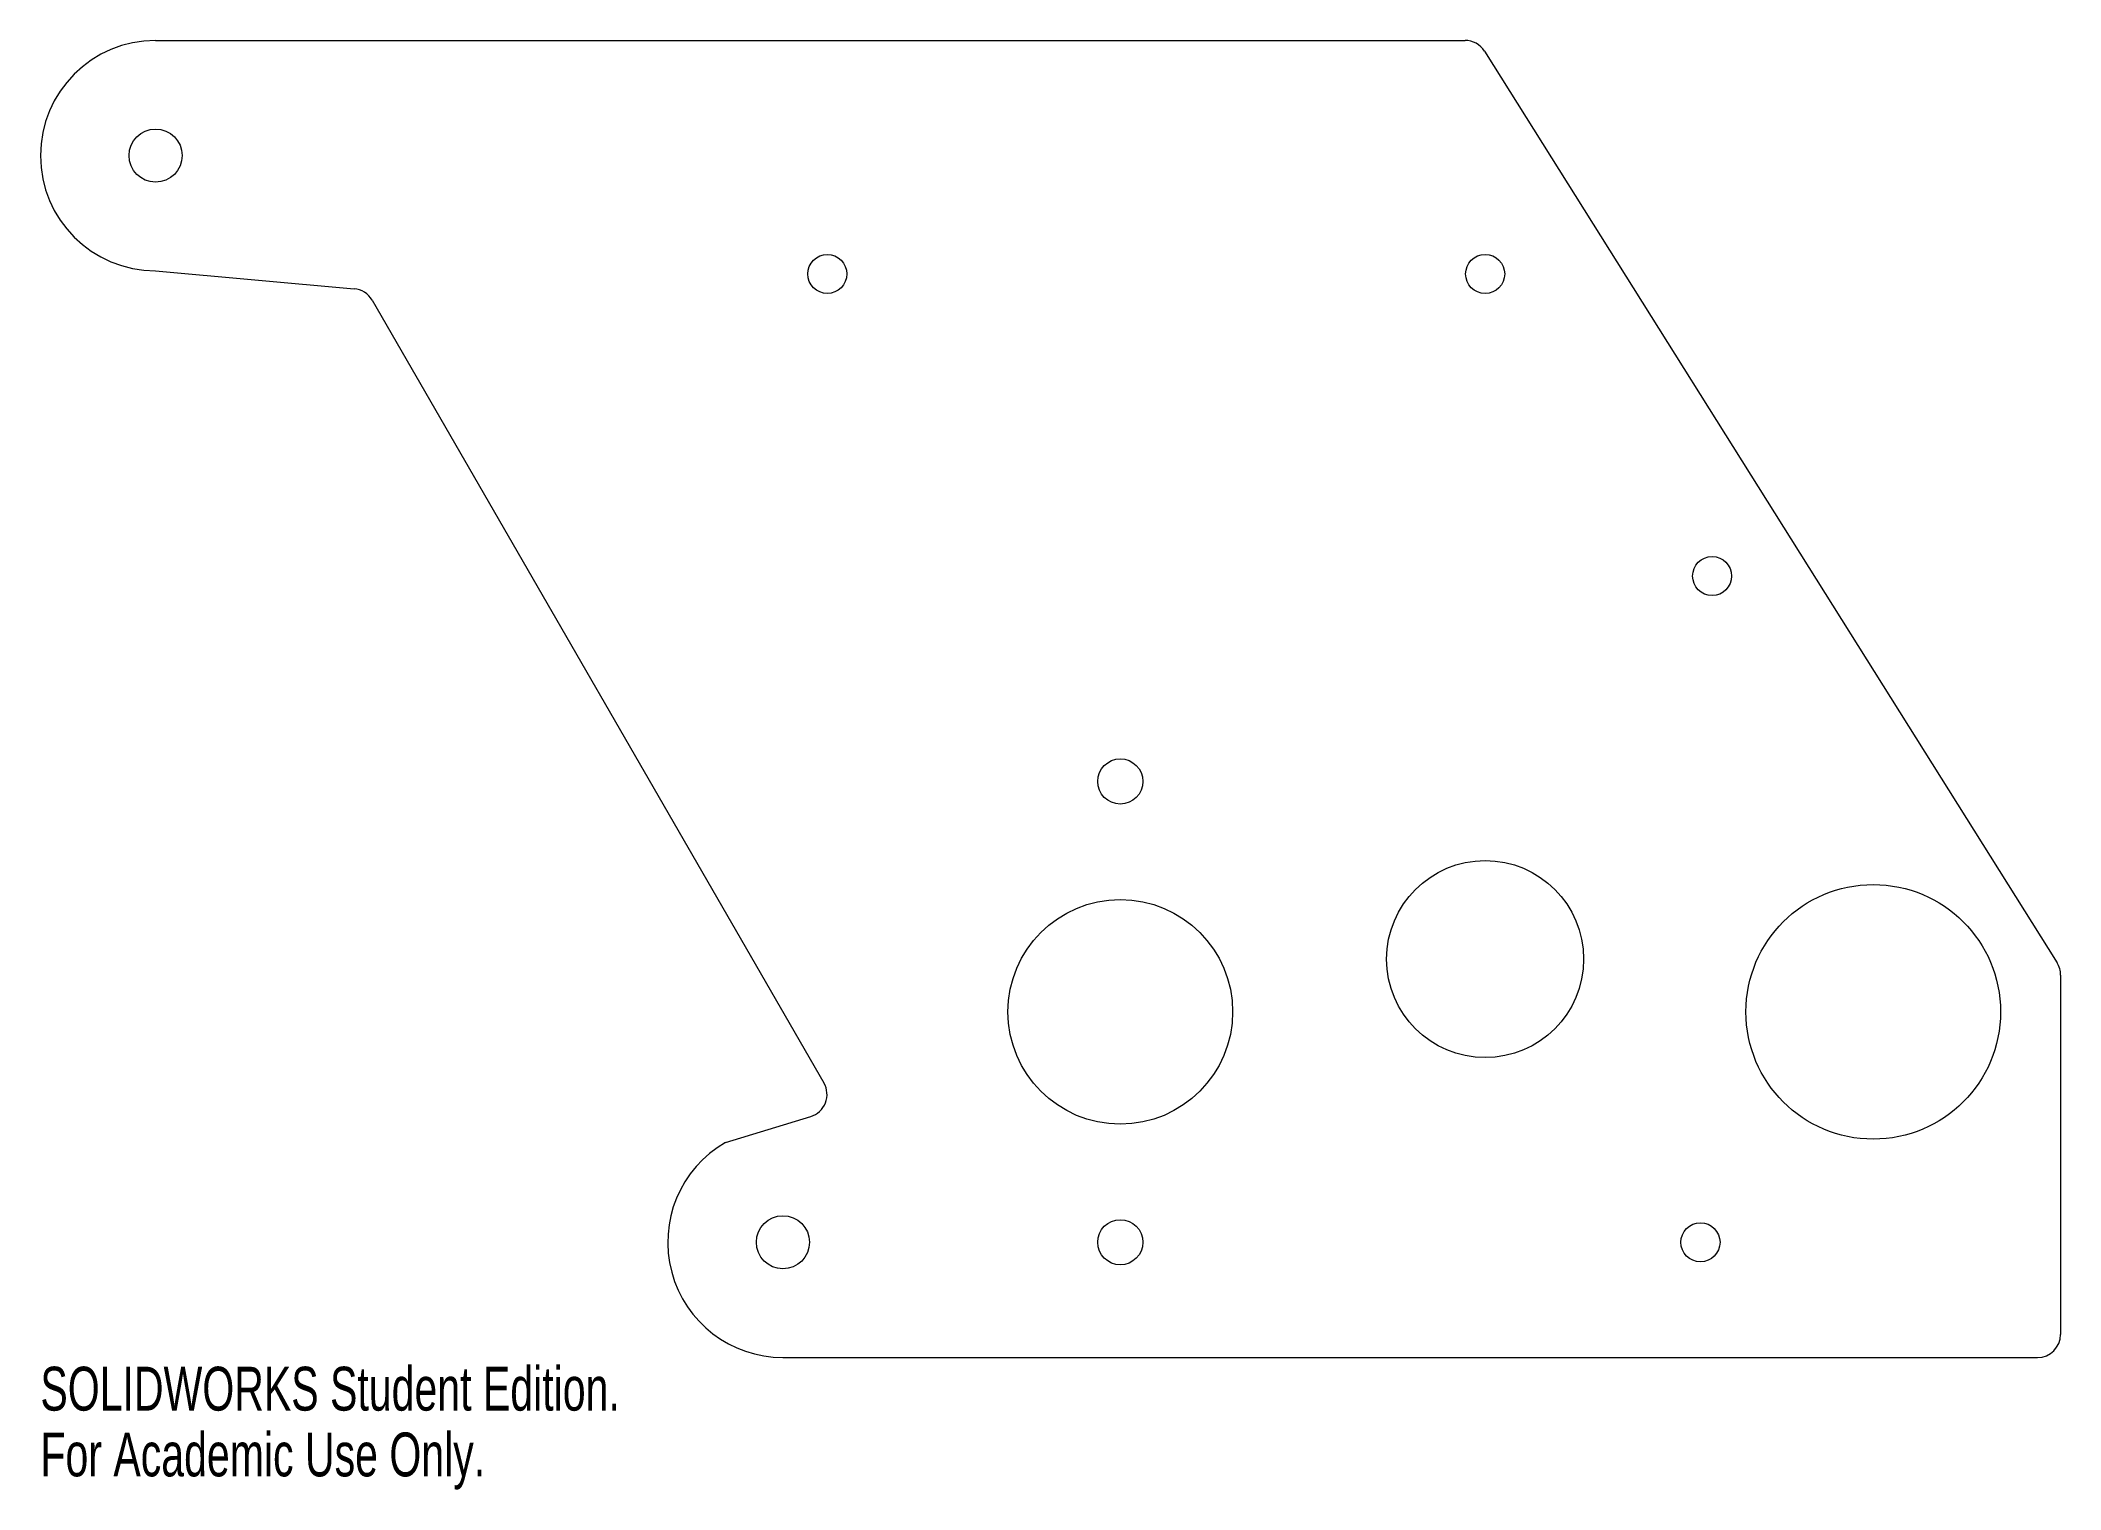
# Model space of a CAD drawing. Header units: inches. Extents: x -7.15 to 1.62, y -3.43 to 2.86.
import ezdxf

# ---------------------------------------------------------------- set-up
doc = ezdxf.new("R2010")
doc.units = ezdxf.units.IN
doc.header["$MEASUREMENT"] = 0
doc.styles.add('SLDTEXTSTYLE0', font='TXT', dxfattribs={"width": 0.7})

msp = doc.modelspace()

# ---------------------------------------------------------------- linework, layer by layer
at = {"color": 7, "linetype": 'Continuous', "lineweight": 15}
for p, q in [((-6.6452, 2.8579), (-0.9622, 2.8579)), ((-0.8775, 2.8111), (1.6073, -1.145)), ((-6.6452, 1.8579), (-5.7832, 1.78)), ((-5.7056, 1.7305), (-3.7444, -1.6664)), ((1.6226, -1.1982), (1.6226, -2.7579)), ((-4.1725, -1.9249), (-3.8019, -1.812)), ((-3.9225, -2.8579), (1.5226, -2.8579))]:
    msp.add_line(p, q, dxfattribs=at)
for centre, radius in [((-6.6452, 2.3579), 0.115), ((-3.7299, 1.8444), 0.0848), ((-0.8749, 1.8444), 0.0848), ((0.1102, 0.5334), 0.0847), ((-2.4584, -0.3579), 0.098), ((-0.8749, -1.1288), 0.4275), ((-2.4584, -1.3579), 0.4875), ((0.8096, -1.3579), 0.5525), ((-3.9225, -2.3579), 0.115), ((-2.4584, -2.3579), 0.098), ((0.0596, -2.3579), 0.0848)]:
    msp.add_circle(centre, radius, dxfattribs=at)
for centre, radius, start, end in [((-6.6452, 2.3579), 0.5, 90, 270), ((-0.9622, 2.7579), 0.1, 32.13227, 90), ((-5.7922, 1.6805), 0.1, 30, 84.83851), ((1.5226, -1.1982), 0.1, 0, 32.13227), ((-3.8311, -1.7164), 0.1, 286.93569, 30), ((-3.9225, -2.3579), 0.5, 120, 270), ((1.5226, -2.7579), 0.1, 270, 0)]:
    msp.add_arc(centre, radius, start, end, dxfattribs=at)

# ---------------------------------------------------------------- texts
at = {"color": 7, "linetype": 'Continuous', "char_height": 0.1903, "attachment_point": 1, "style": 'SLDTEXTSTYLE0'}
for s, insert in [('SOLIDWORKS Student Edition.', (-7.1452, -2.8981)), ('For Academic Use Only.', (-7.1452, -3.1835))]:
    msp.add_mtext(s, dxfattribs=dict(at, insert=insert))

doc.saveas('drawing.dxf')
